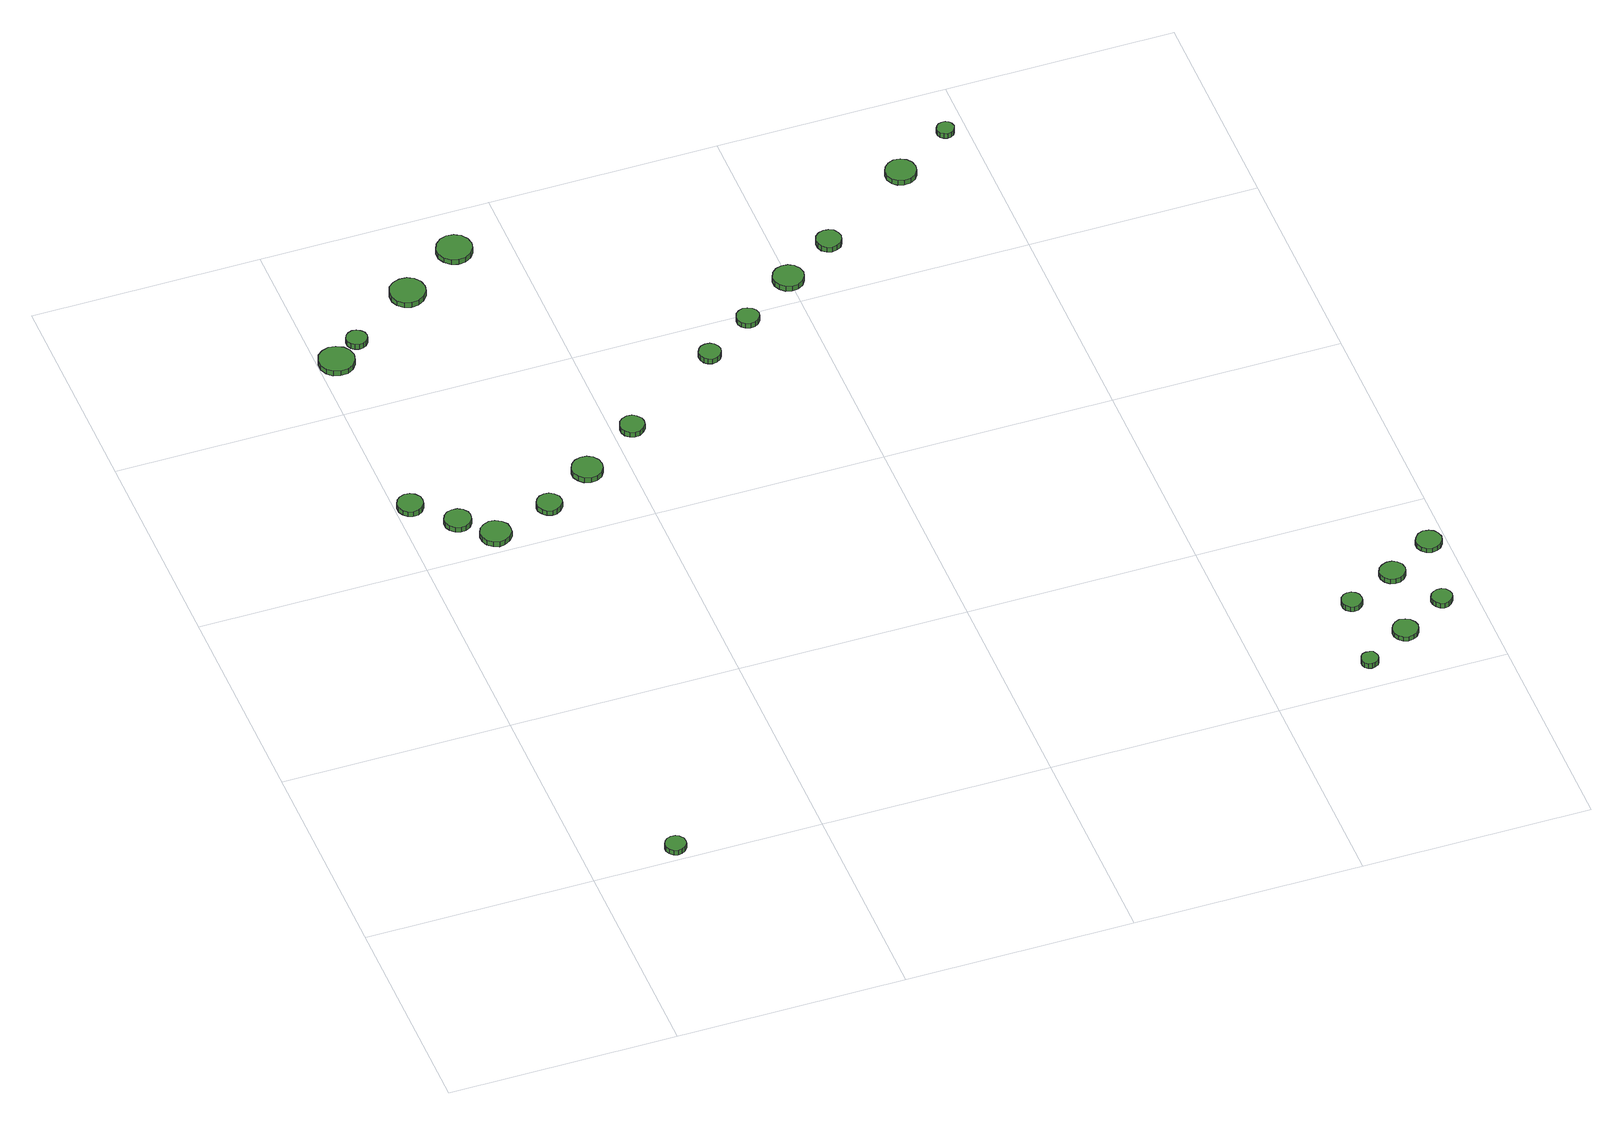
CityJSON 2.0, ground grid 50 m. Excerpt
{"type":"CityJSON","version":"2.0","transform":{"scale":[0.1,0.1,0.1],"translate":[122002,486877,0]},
"CityObjects":{
"tree1":{"type":"SolitaryVegetationObject","attributes":{"function":"something"},"geometry":[{"type":"MultiSurface","lod":"1","boundaries":[[[0,1,2,3,4,5,6,7,8,9,10,11,12,13,14]],[[15,16,17,18,19,20,21,22,23,24,25,26,27,28,29]],[[0,29,28,1]],[[1,28,27,2]],[[2,27,26,3]],[[3,26,25,4]],[[4,25,24,5]],[[5,24,23,6]],[[6,23,22,7]],[[7,22,21,8]],[[8,21,20,9]],[[9,20,19,10]],[[10,19,18,11]],[[11,18,17,12]],[[12,17,16,13]],[[13,16,15,14]],[[14,15,29,0]]]}]},
"tree2":{"type":"SolitaryVegetationObject","attributes":{"function":"something"},"geometry":[{"type":"MultiSurface","lod":"1","boundaries":[[[30,31,32,33,34,35,36,37,38,39,40,41,42,43,44]],[[45,46,47,48,49,50,51,52,53,54,55,56,57,58,59]],[[30,59,58,31]],[[31,58,57,32]],[[32,57,56,33]],[[33,56,55,34]],[[34,55,54,35]],[[35,54,53,36]],[[36,53,52,37]],[[37,52,51,38]],[[38,51,50,39]],[[39,50,49,40]],[[40,49,48,41]],[[41,48,47,42]],[[42,47,46,43]],[[43,46,45,44]],[[44,45,59,30]]]}]},
"tree3":{"type":"SolitaryVegetationObject","attributes":{"function":"something"},"geometry":[{"type":"MultiSurface","lod":"1","boundaries":[[[60,61,62,63,64,65,66,67,68,69,70,71,72,73,74]],[[75,76,77,78,79,80,81,82,83,84,85,86,87,88,89]],[[60,89,88,61]],[[61,88,87,62]],[[62,87,86,63]],[[63,86,85,64]],[[64,85,84,65]],[[65,84,83,66]],[[66,83,82,67]],[[67,82,81,68]],[[68,81,80,69]],[[69,80,79,70]],[[70,79,78,71]],[[71,78,77,72]],[[72,77,76,73]],[[73,76,75,74]],[[74,75,89,60]]]}]},
"tree4":{"type":"SolitaryVegetationObject","attributes":{"function":"something"},"geometry":[{"type":"MultiSurface","lod":"1","boundaries":[[[90,91,92,93,94,95,96,97,98,99,100,101,102,103,104]],[[105,106,107,108,109,110,111,112,113,114,115,116,117,118,119]],[[90,119,118,91]],[[91,118,117,92]],[[92,117,116,93]],[[93,116,115,94]],[[94,115,114,95]],[[95,114,113,96]],[[96,113,112,97]],[[97,112,111,98]],[[98,111,110,99]],[[99,110,109,100]],[[100,109,108,101]],[[101,108,107,102]],[[102,107,106,103]],[[103,106,105,104]],[[104,105,119,90]]]}]},
"tree5":{"type":"SolitaryVegetationObject","attributes":{"function":"something"},"geometry":[{"type":"MultiSurface","lod":"1","boundaries":[[[120,121,122,123,124,125,126,127,128,129,130,131,132,133,134]],[[135,136,137,138,139,140,141,142,143,144,145,146,147,148,149]],[[120,149,148,121]],[[121,148,147,122]],[[122,147,146,123]],[[123,146,145,124]],[[124,145,144,125]],[[125,144,143,126]],[[126,143,142,127]],[[127,142,141,128]],[[128,141,140,129]],[[129,140,139,130]],[[130,139,138,131]],[[131,138,137,132]],[[132,137,136,133]],[[133,136,135,134]],[[134,135,149,120]]]}]},
"tree6":{"type":"SolitaryVegetationObject","attributes":{"function":"something"},"geometry":[{"type":"MultiSurface","lod":"1","boundaries":[[[150,151,152,153,154,155,156,157,158,159,160,161,162,163,164]],[[165,166,167,168,169,170,171,172,173,174,175,176,177,178,179]],[[150,179,178,151]],[[151,178,177,152]],[[152,177,176,153]],[[153,176,175,154]],[[154,175,174,155]],[[155,174,173,156]],[[156,173,172,157]],[[157,172,171,158]],[[158,171,170,159]],[[159,170,169,160]],[[160,169,168,161]],[[161,168,167,162]],[[162,167,166,163]],[[163,166,165,164]],[[164,165,179,150]]]}]},
"tree7":{"type":"SolitaryVegetationObject","attributes":{"function":"something"},"geometry":[{"type":"MultiSurface","lod":"1","boundaries":[[[180,181,182,183,184,185,186,187,188,189,190,191,192,193,194]],[[195,196,197,198,199,200,201,202,203,204,205,206,207,208,209]],[[180,209,208,181]],[[181,208,207,182]],[[182,207,206,183]],[[183,206,205,184]],[[184,205,204,185]],[[185,204,203,186]],[[186,203,202,187]],[[187,202,201,188]],[[188,201,200,189]],[[189,200,199,190]],[[190,199,198,191]],[[191,198,197,192]],[[192,197,196,193]],[[193,196,195,194]],[[194,195,209,180]]]}]},
"tree8":{"type":"SolitaryVegetationObject","attributes":{"function":"something"},"geometry":[{"type":"MultiSurface","lod":"1","boundaries":[[[210,211,212,213,214,215,216,217,218,219,220,221,222,223,224]],[[225,226,227,228,229,230,231,232,233,234,235,236,237,238,239]],[[210,239,238,211]],[[211,238,237,212]],[[212,237,236,213]],[[213,236,235,214]],[[214,235,234,215]],[[215,234,233,216]],[[216,233,232,217]],[[217,232,231,218]],[[218,231,230,219]],[[219,230,229,220]],[[220,229,228,221]],[[221,228,227,222]],[[222,227,226,223]],[[223,226,225,224]],[[224,225,239,210]]]}]},
"tree9":{"type":"SolitaryVegetationObject","attributes":{"function":"something"},"geometry":[{"type":"MultiSurface","lod":"1","boundaries":[[[240,241,242,243,244,245,246,247,248,249,250,251,252,253,254]],[[255,256,257,258,259,260,261,262,263,264,265,266,267,268,269]],[[240,269,268,241]],[[241,268,267,242]],[[242,267,266,243]],[[243,266,265,244]],[[244,265,264,245]],[[245,264,263,246]],[[246,263,262,247]],[[247,262,261,248]],[[248,261,260,249]],[[249,260,259,250]],[[250,259,258,251]],[[251,258,257,252]],[[252,257,256,253]],[[253,256,255,254]],[[254,255,269,240]]]}]},
"tree10":{"type":"SolitaryVegetationObject","attributes":{"function":"something"},"geometry":[{"type":"MultiSurface","lod":"1","boundaries":[[[270,271,272,273,274,275,276,277,278,279,280,281,282,283,284]],[[285,286,287,288,289,290,291,292,293,294,295,296,297,298,299]],[[270,299,298,271]],[[271,298,297,272]],[[272,297,296,273]],[[273,296,295,274]],[[274,295,294,275]],[[275,294,293,276]],[[276,293,292,277]],[[277,292,291,278]],[[278,291,290,279]],[[279,290,289,280]],[[280,289,288,281]],[[281,288,287,282]],[[282,287,286,283]],[[283,286,285,284]],[[284,285,299,270]]]}]},
"tree11":{"type":"SolitaryVegetationObject","attributes":{"function":"something"},"geometry":[{"type":"MultiSurface","lod":"1","boundaries":[[[300,301,302,303,304,305,306,307,308,309,310,311,312,313,314]],[[315,316,317,318,319,320,321,322,323,324,325,326,327,328,329]],[[300,329,328,301]],[[301,328,327,302]],[[302,327,326,303]],[[303,326,325,304]],[[304,325,324,305]],[[305,324,323,306]],[[306,323,322,307]],[[307,322,321,308]],[[308,321,320,309]],[[309,320,319,310]],[[310,319,318,311]],[[311,318,317,312]],[[312,317,316,313]],[[313,316,315,314]],[[314,315,329,300]]]}]},
"tree12":{"type":"SolitaryVegetationObject","attributes":{"function":"something"},"geometry":[{"type":"MultiSurface","lod":"1","boundaries":[[[330,331,332,333,334,335,336,337,338,339,340,341,342,343,344]],[[345,346,347,348,349,350,351,352,353,354,355,356,357,358,359]],[[330,359,358,331]],[[331,358,357,332]],[[332,357,356,333]],[[333,356,355,334]],[[334,355,354,335]],[[335,354,353,336]],[[336,353,352,337]],[[337,352,351,338]],[[338,351,350,339]],[[339,350,349,340]],[[340,349,348,341]],[[341,348,347,342]],[[342,347,346,343]],[[343,346,345,344]],[[344,345,359,330]]]}]},
"tree13":{"type":"SolitaryVegetationObject","attributes":{"function":"something"},"geometry":[{"type":"MultiSurface","lod":"1","boundaries":[[[360,361,362,363,364,365,366,367,368,369,370,371,372,373,374]],[[375,376,377,378,379,380,381,382,383,384,385,386,387,388,389]],[[360,389,388,361]],[[361,388,387,362]],[[362,387,386,363]],[[363,386,385,364]],[[364,385,384,365]],[[365,384,383,366]],[[366,383,382,367]],[[367,382,381,368]],[[368,381,380,369]],[[369,380,379,370]],[[370,379,378,371]],[[371,378,377,372]],[[372,377,376,373]],[[373,376,375,374]],[[374,375,389,360]]]}]},
"tree14":{"type":"SolitaryVegetationObject","attributes":{"function":"something"},"geometry":[{"type":"MultiSurface","lod":"1","boundaries":[[[390,391,392,393,394,395,396,397,398,399,400,401,402,403,404]],[[405,406,407,408,409,410,411,412,413,414,415,416,417,418,419]],[[390,419,418,391]],[[391,418,417,392]],[[392,417,416,393]],[[393,416,415,394]],[[394,415,414,395]],[[395,414,413,396]],[[396,413,412,397]],[[397,412,411,398]],[[398,411,410,399]],[[399,410,409,400]],[[400,409,408,401]],[[401,408,407,402]],[[402,407,406,403]],[[403,406,405,404]],[[404,405,419,390]]]}]},
"tree15":{"type":"SolitaryVegetationObject","attributes":{"function":"something"},"geometry":[{"type":"MultiSurface","lod":"1","boundaries":[[[420,421,422,423,424,425,426,427,428,429,430,431,432,433,434]],[[435,436,437,438,439,440,441,442,443,444,445,446,447,448,449]],[[420,449,448,421]],[[421,448,447,422]],[[422,447,446,423]],[[423,446,445,424]],[[424,445,444,425]],[[425,444,443,426]],[[426,443,442,427]],[[427,442,441,428]],[[428,441,440,429]],[[429,440,439,430]],[[430,439,438,431]],[[431,438,437,432]],[[432,437,436,433]],[[433,436,435,434]],[[434,435,449,420]]]}]},
"tree16":{"type":"SolitaryVegetationObject","attributes":{"function":"something"},"geometry":[{"type":"MultiSurface","lod":"1","boundaries":[[[450,451,452,453,454,455,456,457,458,459,460,461,462,463,464]],[[465,466,467,468,469,470,471,472,473,474,475,476,477,478,479]],[[450,479,478,451]],[[451,478,477,452]],[[452,477,476,453]],[[453,476,475,454]],[[454,475,474,455]],[[455,474,473,456]],[[456,473,472,457]],[[457,472,471,458]],[[458,471,470,459]],[[459,470,469,460]],[[460,469,468,461]],[[461,468,467,462]],[[462,467,466,463]],[[463,466,465,464]],[[464,465,479,450]]]}]},
"tree17":{"type":"SolitaryVegetationObject","attributes":{"function":"something"},"geometry":[{"type":"MultiSurface","lod":"1","boundaries":[[[480,481,482,483,484,485,486,487,488,489,490,491,492,493,494]],[[495,496,497,498,499,500,501,502,503,504,505,506,507,508,509]],[[480,509,508,481]],[[481,508,507,482]],[[482,507,506,483]],[[483,506,505,484]],[[484,505,504,485]],[[485,504,503,486]],[[486,503,502,487]],[[487,502,501,488]],[[488,501,500,489]],[[489,500,499,490]],[[490,499,498,491]],[[491,498,497,492]],[[492,497,496,493]],[[493,496,495,494]],[[494,495,509,480]]]}]},
"tree18":{"type":"SolitaryVegetationObject","attributes":{"function":"something"},"geometry":[{"type":"MultiSurface","lod":"1","boundaries":[[[510,511,512,513,514,515,516,517,518,519,520,521,522,523,524]],[[525,526,527,528,529,530,531,532,533,534,535,536,537,538,539]],[[510,539,538,511]],[[511,538,537,512]],[[512,537,536,513]],[[513,536,535,514]],[[514,535,534,515]],[[515,534,533,516]],[[516,533,532,517]],[[517,532,531,518]],[[518,531,530,519]],[[519,530,529,520]],[[520,529,528,521]],[[521,528,527,522]],[[522,527,526,523]],[[523,526,525,524]],[[524,525,539,510]]]}]},
"tree19":{"type":"SolitaryVegetationObject","attributes":{"function":"something"},"geometry":[{"type":"MultiSurface","lod":"1","boundaries":[[[540,541,542,543,544,545,546,547,548,549,550,551,552,553,554]],[[555,556,557,558,559,560,561,562,563,564,565,566,567,568,569]],[[540,569,568,541]],[[541,568,567,542]],[[542,567,566,543]],[[543,566,565,544]],[[544,565,564,545]],[[545,564,563,546]],[[546,563,562,547]],[[547,562,561,548]],[[548,561,560,549]],[[549,560,559,550]],[[550,559,558,551]],[[551,558,557,552]],[[552,557,556,553]],[[553,556,555,554]],[[554,555,569,540]]]}]},
"tree20":{"type":"SolitaryVegetationObject","attributes":{"function":"something"},"geometry":[{"type":"MultiSurface","lod":"1","boundaries":[[[570,571,572,573,574,575,576,577,578,579,580,581,582,583,584]],[[585,586,587,588,589,590,591,592,593,594,595,596,597,598,599]],[[570,599,598,571]],[[571,598,597,572]],[[572,597,596,573]],[[573,596,595,574]],[[574,595,594,575]],[[575,594,593,576]],[[576,593,592,577]],[[577,592,591,578]],[[578,591,590,579]],[[579,590,589,580]],[[580,589,588,581]],[[581,588,587,582]],[[582,587,586,583]],[[583,586,585,584]],[[584,585,599,570]]]}]},
"tree21":{"type":"SolitaryVegetationObject","attributes":{"function":"something"},"geometry":[{"type":"MultiSurface","lod":"1","boundaries":[[[600,601,602,603,604,605,606,607,608,609,610,611,612,613,614]],[[615,616,617,618,619,620,621,622,623,624,625,626,627,628,629]],[[600,629,628,601]],[[601,628,627,602]],[[602,627,626,603]],[[603,626,625,604]],[[604,625,624,605]],[[605,624,623,606]],[[606,623,622,607]],[[607,622,621,608]],[[608,621,620,609]],[[609,620,619,610]],[[610,619,618,611]],[[611,618,617,612]],[[612,617,616,613]],[[613,616,615,614]],[[614,615,629,600]]]}]},
"tree22":{"type":"SolitaryVegetationObject","attributes":{"function":"something"},"geometry":[{"type":"MultiSurface","lod":"1","boundaries":[[[630,631,632,633,634,635,636,637,638,639,640,641,642,643,644]],[[645,646,647,648,649,650,651,652,653,654,655,656,657,658,659]],[[630,659,658,631]],[[631,658,657,632]],[[632,657,656,633]],[[633,656,655,634]],[[634,655,654,635]],[[635,654,653,636]],[[636,653,652,637]],[[637,652,651,638]],[[638,651,650,639]],[[639,650,649,640]],[[640,649,648,641]],[[641,648,647,642]],[[642,647,646,643]],[[643,646,645,644]],[[644,645,659,630]]]}]},
"tree23":{"type":"SolitaryVegetationObject","attributes":{"function":"something"},"geometry":[{"type":"MultiSurface","lod":"1","boundaries":[[[660,661,662,663,664,665,666,667,668,669,670,671,672,673,674]],[[675,676,677,678,679,680,681,682,683,684,685,686,687,688,689]],[[660,689,688,661]],[[661,688,687,662]],[[662,687,686,663]],[[663,686,685,664]],[[664,685,684,665]],[[665,684,683,666]],[[666,683,682,667]],[[667,682,681,668]],[[668,681,680,669]],[[669,680,679,670]],[[670,679,678,671]],[[671,678,677,672]],[[672,677,676,673]],[[673,676,675,674]],[[674,675,689,660]]]}]}
},
"vertices":[
[212,29,22],[210,38,22],[204,46,22],[196,50,22],[187,51,22],[178,48,22],[171,42,22],[167,33,22],[167,24,22],[171,16,22],[178,9,22],[187,6,22],[196,7,22],[204,12,22],[210,20,22],[210,20,9],[204,12,9],[196,7,9],[187,6,9],[178,9,9],[171,16,9],[167,24,9],[167,33,9],[171,42,9],[178,48,9],[187,51,9],[196,50,9],[204,46,9],[210,38,9],[212,29,9],
[59,1187,17],[57,1198,17],[50,1208,17],[40,1214,17],[28,1215,17],[17,1211,17],[9,1204,17],[4,1193,17],[4,1181,17],[9,1171,17],[17,1163,17],[28,1159,17],[40,1160,17],[50,1166,17],[57,1176,17],[57,1176,4],[50,1166,4],[40,1160,4],[28,1159,4],[17,1163,4],[9,1171,4],[4,1181,4],[4,1193,4],[9,1204,4],[17,1211,4],[28,1215,4],[40,1214,4],[50,1208,4],[57,1198,4],[59,1187,4],
[135,1108,19],[133,1119,19],[126,1129,19],[115,1135,19],[103,1136,19],[92,1133,19],[83,1125,19],[78,1114,19],[78,1102,19],[83,1091,19],[92,1083,19],[103,1079,19],[115,1080,19],[126,1086,19],[133,1096,19],[133,1096,6],[126,1086,6],[115,1080,6],[103,1079,6],[92,1083,6],[83,1091,6],[78,1102,6],[78,1114,6],[83,1125,6],[92,1133,6],[103,1136,6],[115,1135,6],[126,1129,6],[133,1119,6],[135,1108,6],
[198,1041,21],[196,1055,21],[187,1066,21],[175,1073,21],[162,1075,21],[149,1070,21],[138,1061,21],[133,1048,21],[133,1035,21],[138,1022,21],[149,1013,21],[162,1008,21],[175,1010,21],[187,1017,21],[196,1028,21],[196,1028,8],[187,1017,8],[175,1010,8],[162,1008,8],[149,1013,8],[138,1022,8],[133,1035,8],[133,1048,8],[138,1061,8],[149,1070,8],[162,1075,8],[175,1073,8],[187,1066,8],[196,1055,8],[198,1041,8],
[78,1651,14],[74,1667,14],[65,1679,14],[51,1687,14],[35,1689,14],[20,1684,14],[8,1674,14],[2,1659,14],[2,1643,14],[8,1628,14],[20,1618,14],[35,1613,14],[51,1614,14],[65,1622,14],[74,1635,14],[74,1635,1],[65,1622,1],[51,1614,1],[35,1613,1],[20,1618,1],[8,1628,1],[2,1643,1],[2,1659,1],[8,1674,1],[20,1684,1],[35,1689,1],[51,1687,1],[65,1679,1],[74,1667,1],[78,1651,1],
[123,1697,14],[121,1707,14],[115,1714,14],[107,1719,14],[98,1720,14],[89,1717,14],[82,1711,14],[78,1702,14],[78,1693,14],[82,1684,14],[89,1678,14],[98,1675,14],[107,1676,14],[115,1680,14],[121,1688,14],[121,1688,1],[115,1680,1],[107,1676,1],[98,1675,1],[89,1678,1],[82,1684,1],[78,1693,1],[78,1702,1],[82,1711,1],[89,1717,1],[98,1720,1],[107,1719,1],[115,1714,1],[121,1707,1],[123,1697,1],
[326,1086,22],[324,1097,22],[317,1106,22],[307,1112,22],[296,1113,22],[285,1110,22],[277,1102,22],[272,1092,22],[272,1081,22],[277,1070,22],[285,1063,22],[296,1059,22],[307,1060,22],[317,1066,22],[324,1075,22],[324,1075,9],[317,1066,9],[307,1060,9],[296,1059,9],[285,1063,9],[277,1070,9],[272,1081,9],[272,1092,9],[277,1102,9],[285,1110,9],[296,1113,9],[307,1112,9],[317,1106,9],[324,1097,9],[326,1086,9],
[442,1160,20],[439,1174,20],[431,1185,20],[419,1192,20],[405,1193,20],[392,1189,20],[382,1180,20],[376,1167,20],[376,1153,20],[382,1141,20],[392,1131,20],[405,1127,20],[419,1128,20],[431,1135,20],[439,1147,20],[439,1147,7],[431,1135,7],[419,1128,7],[405,1127,7],[392,1131,7],[382,1141,7],[376,1153,7],[376,1167,7],[382,1180,7],[392,1189,7],[405,1193,7],[419,1192,7],[431,1185,7],[439,1174,7],[442,1160,7],
[285,1793,16],[282,1809,16],[272,1822,16],[258,1830,16],[242,1831,16],[227,1826,16],[215,1816,16],[209,1801,16],[209,1785,16],[215,1771,16],[227,1760,16],[242,1755,16],[258,1757,16],[272,1765,16],[282,1778,16],[282,1778,3],[272,1765,3],[258,1757,3],[242,1755,3],[227,1760,3],[215,1771,3],[209,1785,3],[209,1801,3],[215,1816,3],[227,1826,3],[242,1831,3],[258,1830,3],[272,1822,3],[282,1809,3],[285,1793,3],
[567,1252,20],[565,1262,20],[558,1271,20],[549,1277,20],[538,1278,20],[527,1274,20],[519,1267,20],[515,1257,20],[515,1246,20],[519,1236,20],[527,1229,20],[538,1225,20],[549,1226,20],[558,1232,20],[565,1241,20],[565,1241,7],[558,1232,7],[549,1226,7],[538,1225,7],[527,1229,7],[519,1236,7],[515,1246,7],[515,1257,7],[519,1267,7],[527,1274,7],[538,1278,7],[549,1277,7],[558,1271,7],[565,1262,7],[567,1252,7],
[420,1883,15],[417,1899,15],[408,1912,15],[394,1920,15],[378,1922,15],[363,1917,15],[351,1906,15],[344,1891,15],[344,1875,15],[351,1861,15],[363,1850,15],[378,1845,15],[394,1847,15],[408,1855,15],[417,1868,15],[417,1868,2],[408,1855,2],[394,1847,2],[378,1845,2],[363,1850,2],[351,1861,2],[344,1875,2],[344,1891,2],[351,1906,2],[363,1917,2],[378,1922,2],[394,1920,2],[408,1912,2],[417,1899,2],[420,1883,2],
[790,1404,19],[788,1413,19],[782,1422,19],[774,1427,19],[764,1428,19],[754,1425,19],[747,1418,19],[743,1409,19],[743,1399,19],[747,1389,19],[754,1383,19],[764,1379,19],[774,1381,19],[782,1386,19],[788,1394,19],[788,1394,6],[782,1386,6],[774,1381,6],[764,1379,6],[754,1383,6],[747,1389,6],[743,1399,6],[743,1409,6],[747,1418,6],[754,1425,6],[764,1428,6],[774,1427,6],[782,1422,6],[788,1413,6],[790,1404,6],
[901,1478,19],[899,1488,19],[893,1496,19],[884,1501,19],[874,1503,19],[864,1499,19],[857,1493,19],[853,1484,19],[853,1473,19],[857,1464,19],[864,1458,19],[874,1454,19],[884,1455,19],[893,1460,19],[899,1469,19],[899,1469,6],[893,1460,6],[884,1455,6],[874,1454,6],[864,1458,6],[857,1464,6],[853,1473,6],[853,1484,6],[857,1493,6],[864,1499,6],[874,1503,6],[884,1501,6],[893,1496,6],[899,1488,6],[901,1478,6],
[1029,1562,20],[1026,1576,20],[1018,1587,20],[1006,1594,20],[992,1595,20],[979,1591,20],[969,1582,20],[963,1569,20],[963,1555,20],[969,1543,20],[979,1533,20],[992,1529,20],[1006,1531,20],[1018,1538,20],[1026,1549,20],[1026,1549,7],[1018,1538,7],[1006,1531,7],[992,1529,7],[979,1533,7],[969,1543,7],[963,1555,7],[963,1569,7],[969,1582,7],[979,1591,7],[992,1595,7],[1006,1594,7],[1018,1587,7],[1026,1576,7],[1029,1562,7],
[1140,1639,20],[1137,1650,20],[1131,1660,20],[1121,1665,20],[1110,1666,20],[1099,1663,20],[1090,1655,20],[1086,1645,20],[1086,1634,20],[1090,1623,20],[1099,1616,20],[1110,1612,20],[1121,1614,20],[1131,1619,20],[1137,1628,20],[1137,1628,7],[1131,1619,7],[1121,1614,7],[1110,1612,7],[1099,1616,7],[1090,1623,7],[1086,1634,7],[1086,1645,7],[1090,1655,7],[1099,1663,7],[1110,1666,7],[1121,1665,7],[1131,1660,7],[1137,1650,7],[1140,1639,7],
[1742,68,20],[1740,75,20],[1736,82,20],[1729,85,20],[1721,86,20],[1714,84,20],[1708,79,20],[1705,71,20],[1705,64,20],[1708,56,20],[1714,51,20],[1721,49,20],[1729,50,20],[1736,54,20],[1740,60,20],[1740,60,7],[1736,54,7],[1729,50,7],[1721,49,7],[1714,51,7],[1708,56,7],[1705,64,7],[1705,71,7],[1708,79,7],[1714,84,7],[1721,86,7],[1729,85,7],[1736,82,7],[1740,75,7],[1742,68,7],
[1771,246,19],[1769,256,19],[1764,263,19],[1756,268,19],[1746,269,19],[1738,266,19],[1731,260,19],[1727,251,19],[1727,242,19],[1731,233,19],[1738,227,19],[1746,224,19],[1756,225,19],[1764,230,19],[1769,237,19],[1769,237,6],[1764,230,6],[1756,225,6],[1746,224,6],[1738,227,6],[1731,233,6],[1727,242,6],[1727,251,6],[1731,260,6],[1738,266,6],[1746,269,6],[1756,268,6],[1764,263,6],[1769,256,6],[1771,246,6],
[1356,1784,20],[1353,1797,20],[1345,1808,20],[1333,1815,20],[1319,1817,20],[1306,1812,20],[1296,1803,20],[1290,1791,20],[1290,1777,20],[1296,1764,20],[1306,1755,20],[1319,1751,20],[1333,1752,20],[1345,1759,20],[1353,1770,20],[1353,1770,7],[1345,1759,7],[1333,1752,7],[1319,1751,7],[1306,1755,7],[1296,1764,7],[1290,1777,7],[1290,1791,7],[1296,1803,7],[1306,1812,7],[1319,1817,7],[1333,1815,7],[1345,1808,7],[1353,1797,7],[1356,1784,7],
[1851,128,19],[1848,139,19],[1841,149,19],[1832,154,19],[1820,156,19],[1809,152,19],[1801,144,19],[1796,134,19],[1796,122,19],[1801,112,19],[1809,104,19],[1820,100,19],[1832,102,19],[1841,107,19],[1848,117,19],[1848,117,7],[1841,107,7],[1832,102,7],[1820,100,7],[1809,104,7],[1801,112,7],[1796,122,7],[1796,134,7],[1801,144,7],[1809,152,7],[1820,156,7],[1832,154,7],[1841,149,7],[1848,139,7],[1851,128,7],
[1885,300,19],[1883,312,19],[1876,321,19],[1866,327,19],[1855,328,19],[1844,324,19],[1835,317,19],[1830,306,19],[1830,295,19],[1835,284,19],[1844,276,19],[1855,273,19],[1866,274,19],[1876,280,19],[1883,289,19],[1883,289,7],[1876,280,7],[1866,274,7],[1855,273,7],[1844,276,7],[1835,284,7],[1830,295,7],[1830,306,7],[1835,317,7],[1844,324,7],[1855,328,7],[1866,327,7],[1876,321,7],[1883,312,7],[1885,300,7],
[1949,192,20],[1947,201,20],[1941,209,20],[1933,213,20],[1924,214,20],[1915,211,20],[1908,205,20],[1904,197,20],[1904,187,20],[1908,179,20],[1915,172,20],[1924,169,20],[1933,170,20],[1941,175,20],[1947,183,20],[1947,183,7],[1941,175,7],[1933,170,7],[1924,169,7],[1915,172,7],[1908,179,7],[1904,187,7],[1904,197,7],[1908,205,7],[1915,211,7],[1924,214,7],[1933,213,7],[1941,209,7],[1947,201,7],[1949,192,7],
[1472,1873,19],[1470,1881,19],[1466,1887,19],[1459,1891,19],[1451,1891,19],[1444,1889,19],[1438,1884,19],[1435,1877,19],[1435,1869,19],[1438,1862,19],[1444,1857,19],[1451,1854,19],[1459,1855,19],[1466,1859,19],[1470,1865,19],[1470,1865,6],[1466,1859,6],[1459,1855,6],[1451,1854,6],[1444,1857,6],[1438,1862,6],[1435,1869,6],[1435,1877,6],[1438,1884,6],[1444,1889,6],[1451,1891,6],[1459,1891,6],[1466,1887,6],[1470,1881,6],[1472,1873,6],
[1988,363,19],[1985,374,19],[1979,384,19],[1969,389,19],[1957,391,19],[1946,387,19],[1938,379,19],[1933,369,19],[1933,357,19],[1938,347,19],[1946,339,19],[1957,335,19],[1969,337,19],[1979,342,19],[1985,352,19],[1985,352,7],[1979,342,7],[1969,337,7],[1957,335,7],[1946,339,7],[1938,347,7],[1933,357,7],[1933,369,7],[1938,379,7],[1946,387,7],[1957,391,7],[1969,389,7],[1979,384,7],[1985,374,7],[1988,363,7]
]}
